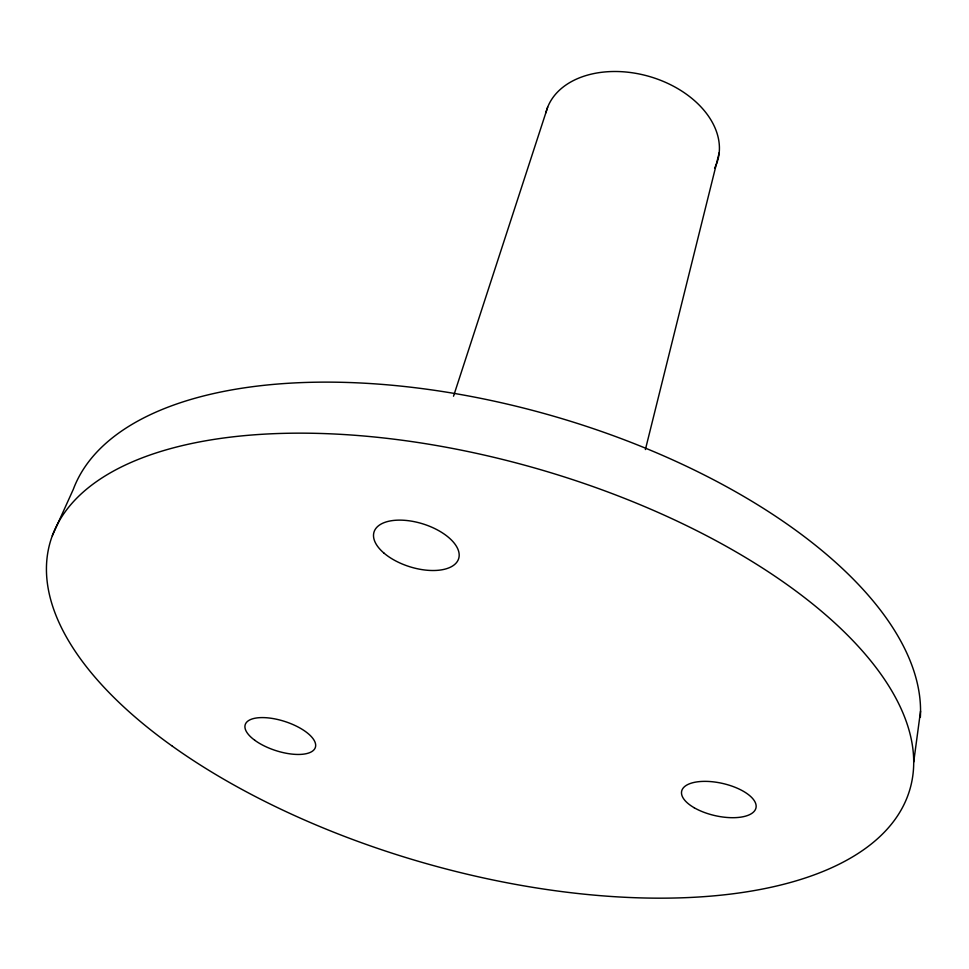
<?xml version="1.0" encoding="UTF-8"?>
<svg xmlns="http://www.w3.org/2000/svg" width="969" height="969" viewBox="0 0 969 969"><rect width="100%" height="100%" fill="white"/><g stroke="black" fill="none" stroke-linecap="round" stroke-linejoin="round"><path stroke-width="1.45" d="M913.706 762.022L920.55 711.113M645.39 449.555L719.192 152.763M453.516 396.212L547.667 107.184M52.326 535.687L73.293 489.381A439.914 210.588 16 0 1 537.335 411.655A439.914 210.588 16 0 1 920.344 717.387M545.898 112.767A89.16 61.641 16 0 1 653.748 77.835A89.16 61.641 16 0 1 714.577 168.182M254.871 740.34A36.87 15.238 18 0 0 314.307 749.4A36.87 15.238 18 0 0 271.683 718.344A36.87 15.238 18 0 0 254.871 740.34M694.131 807.71A38.094 16.534 12.7 0 0 755.432 809.466A38.094 16.534 12.7 0 0 706.934 781.389A38.094 16.534 12.7 0 0 694.131 807.71M383.821 552.972A44.356 22.408 17.5 0 0 456.75 562.286A44.356 22.408 17.5 0 0 408.458 520.704A44.356 22.408 17.5 0 0 383.821 552.972M172.397 746.227A447.266 205.077 16 0 0 898.554 814.263A447.266 205.077 16 0 0 369.274 436.498A447.266 205.077 16 0 0 172.397 746.227"/></g></svg>
